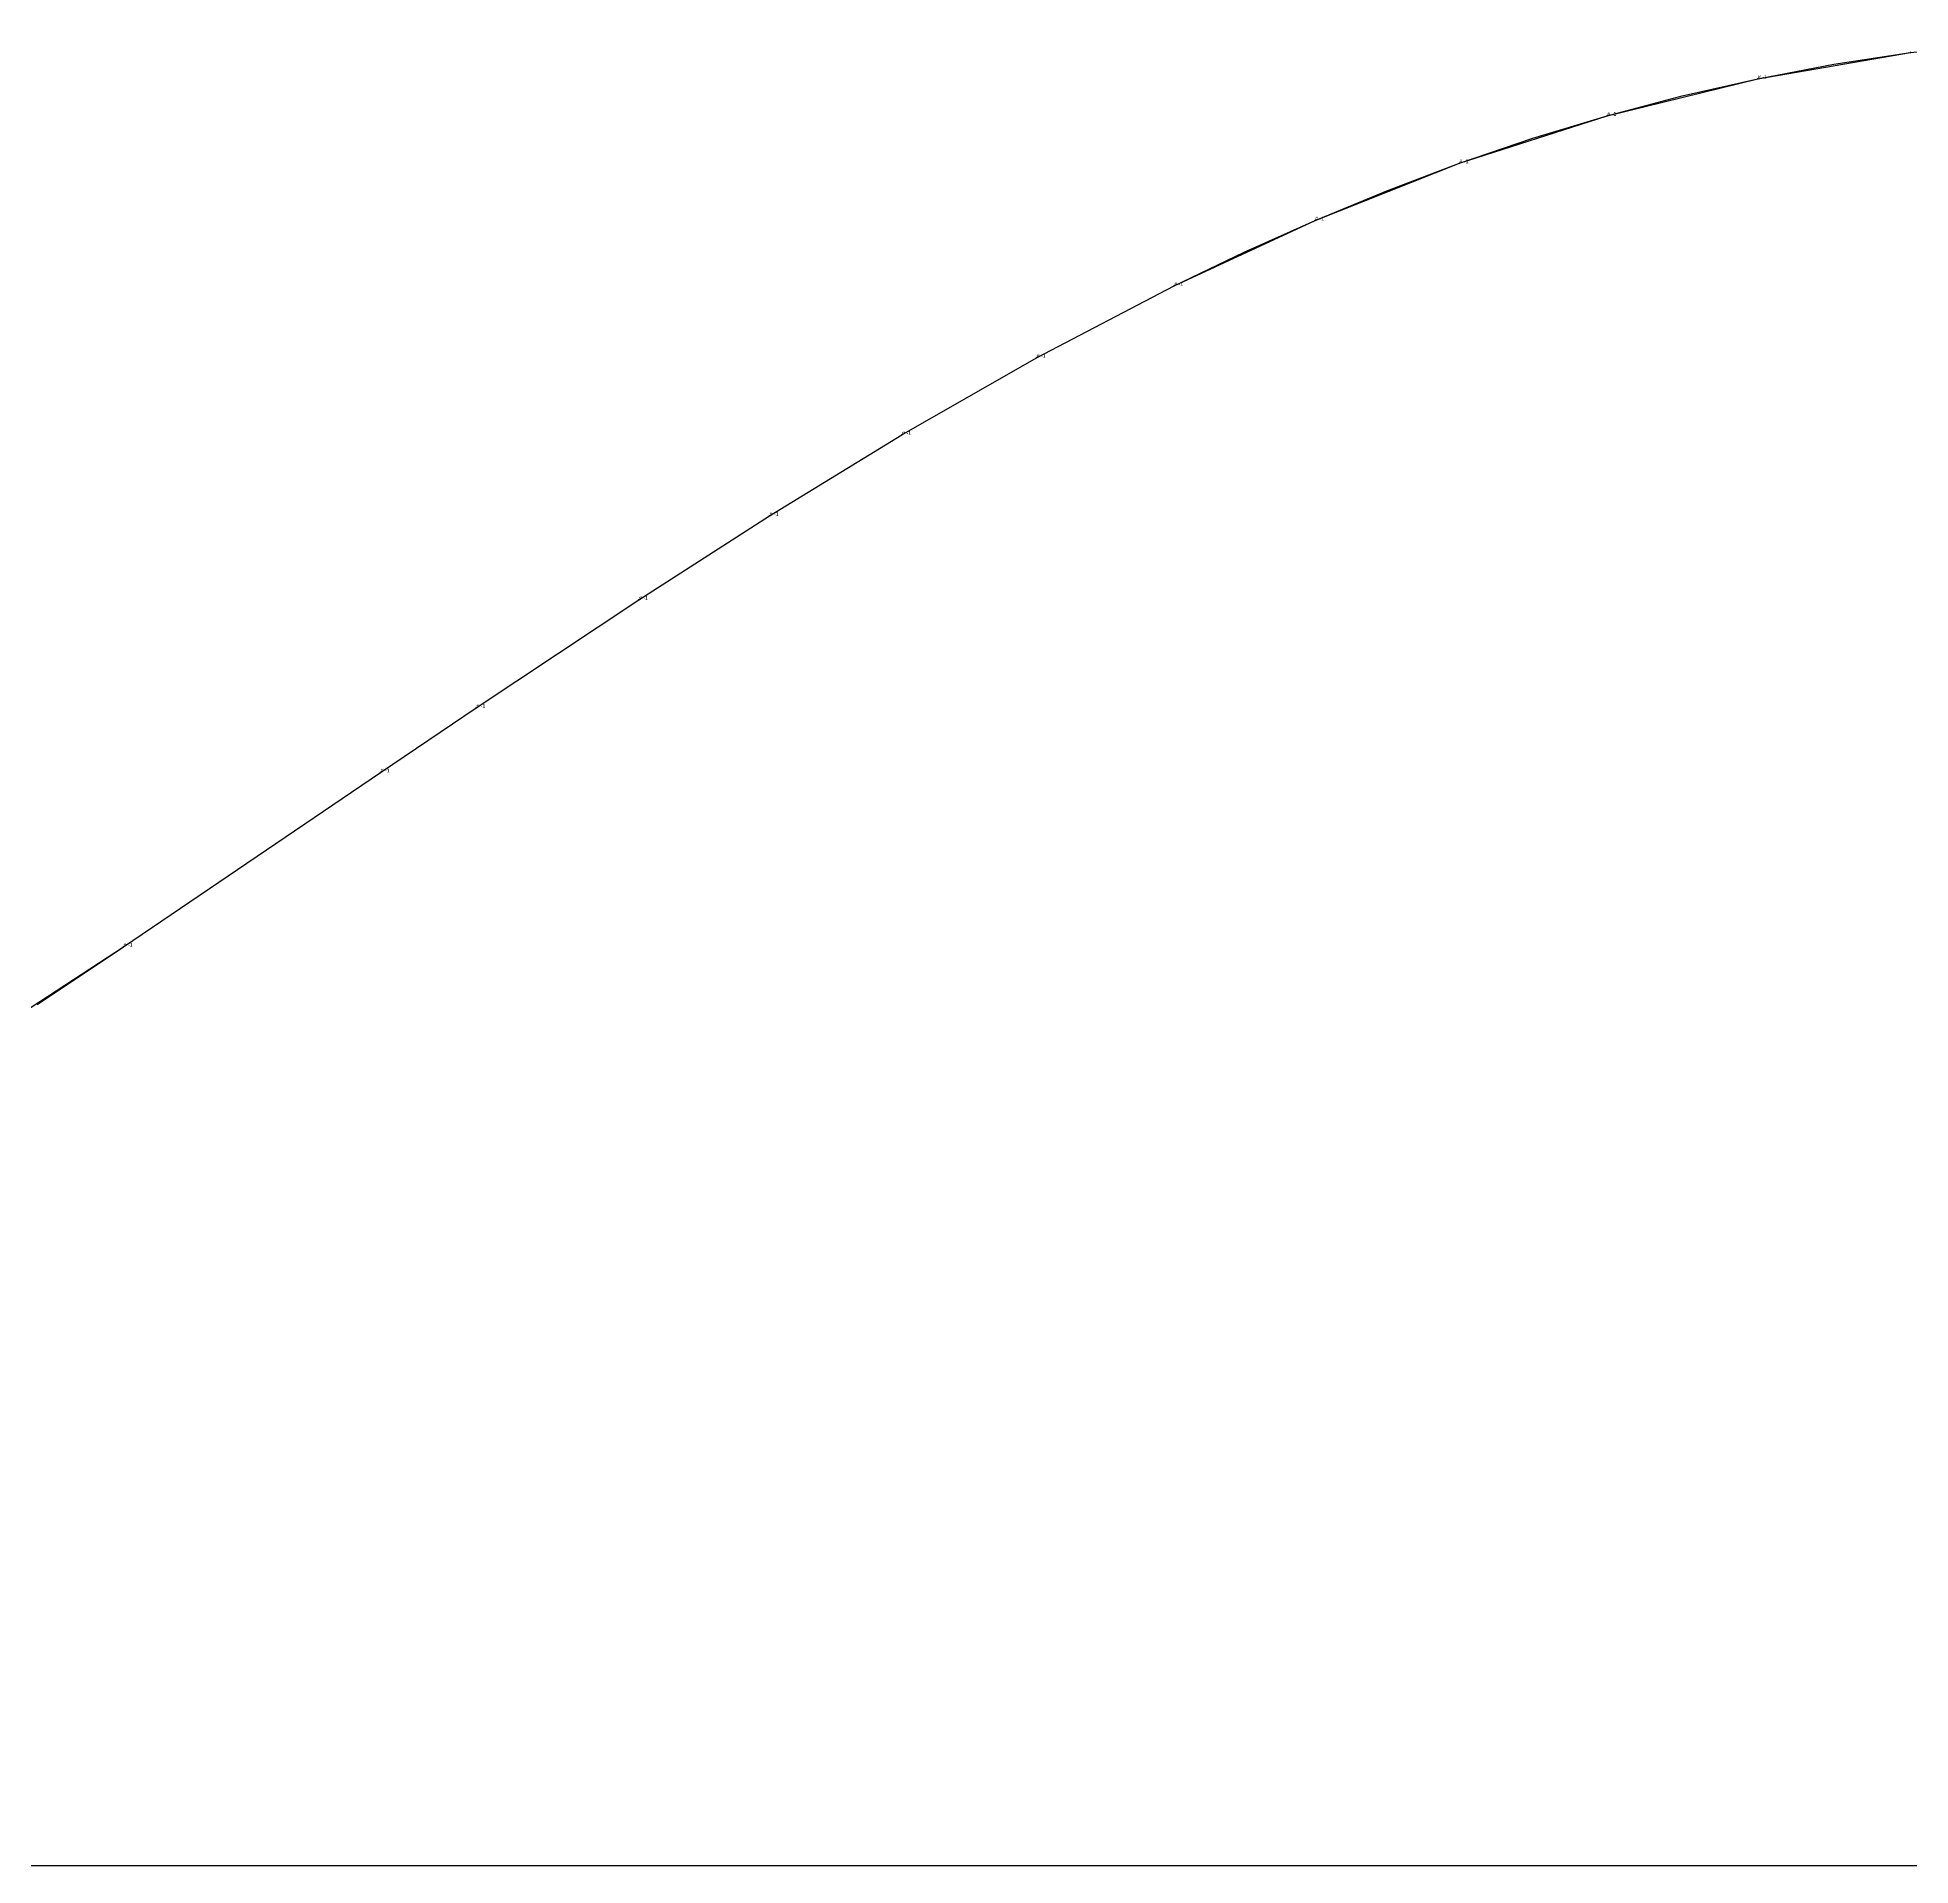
# Model space of a CAD drawing. Extents: x 0 to 900, y 0 to 1459.
# Drawn here: x 531.4 to 653.9, y 1338.8 to 1458.3 of the extents above; entities that cross this region are included whole.
import ezdxf

# ---------------------------------------------------------------- set-up
doc = ezdxf.new("R2010")
doc.units = 0

# ---------------------------------------------------------------- blocks, each defined once
blk = doc.blocks.new('3_M')
at = {"layer": '1'}
blk.add_lwpolyline([(519.979736, 1387.752319), (537.054932, 1398.893188), (553.866455, 1410.286133), (560.116455, 1414.500732), (570.756165, 1421.56311), (579.301025, 1427.056396), (587.958252, 1432.358521), (596.766846, 1437.403442), (605.761047, 1442.10083), (614.974854, 1446.373413), (624.41333, 1450.117798), (634.08136, 1453.215088), (643.929932, 1455.64502), (653.915405, 1457.348633), (664.047119, 1458.338623)], dxfattribs=at)
at = {"layer": '14'}
blk.add_lwpolyline([(519.979736, 1387.752319), (537.054932, 1398.893188), (553.866455, 1410.286133), (560.116455, 1414.500732), (570.756165, 1421.56311), (579.301025, 1427.056396), (587.958252, 1432.358521), (596.766846, 1437.403442), (605.761047, 1442.10083), (614.974854, 1446.373413), (624.41333, 1450.117798), (634.08136, 1453.215088), (643.929932, 1455.64502), (653.915405, 1457.348633), (664.047119, 1458.338623)], dxfattribs=at)
at = {"layer": '3'}
for p in [(653.915405, 1457.348633), (653.915405, 1457.348633), (643.929932, 1455.64502), (643.929932, 1455.64502), (634.08136, 1453.215088), (634.08136, 1453.215088), (624.41333, 1450.117798), (624.41333, 1450.117798), (614.974854, 1446.373413), (614.974854, 1446.373413), (605.761047, 1442.10083), (605.761047, 1442.10083), (596.766846, 1437.403442), (596.766846, 1437.403442), (587.958252, 1432.358521), (587.958252, 1432.358521), (579.301025, 1427.056396), (579.301025, 1427.056396), (570.756165, 1421.56311), (570.756165, 1421.56311), (560.116455, 1414.500732), (560.116455, 1414.500732), (553.866455, 1410.286133), (553.866455, 1410.286133), (537.054932, 1398.893188), (537.054932, 1398.893188)]:
    blk.add_point(p, dxfattribs=at)
at = {"layer": '4'}
blk.add_point((560.116455, 1414.500732, 7), dxfattribs=at)
blk.add_point((560.116455, 1414.500732, 7), dxfattribs=at)
at = {"layer": '8'}
blk.add_lwpolyline([(408.929962, 1338.820312), (899.203369, 1338.816895)], dxfattribs=at)
at = {"layer": '84'}
blk.add_lwpolyline([(531.406433, 1395.111084), (537.054932, 1398.893188), (553.866455, 1410.286133), (560.116455, 1414.500732), (570.756165, 1421.56311), (579.301025, 1427.056396), (587.958252, 1432.358521), (596.766846, 1437.403442), (605.761047, 1442.10083), (610.340576, 1444.296021), (614.974854, 1446.373413), (619.664673, 1448.320068), (624.41333, 1450.117798), (629.220581, 1451.749756), (634.08136, 1453.215088), (638.984619, 1454.514526), (643.929932, 1455.64502), (648.906433, 1456.596558), (653.915405, 1457.348633), (664.047119, 1458.338623)], dxfattribs=at)
at = {"layer": '87'}
blk.add_lwpolyline([(531.406433, 1395.111084), (537.054932, 1398.893188), (553.866455, 1410.286133), (560.116455, 1414.500732), (570.756165, 1421.56311), (579.301025, 1427.056396), (587.958252, 1432.358521), (596.766846, 1437.403442), (605.761047, 1442.10083), (610.340576, 1444.296021), (614.974854, 1446.373413), (619.664673, 1448.320068), (624.41333, 1450.117798), (629.220581, 1451.749756), (634.08136, 1453.215088), (638.984619, 1454.514526), (643.929932, 1455.64502), (648.906433, 1456.596558), (653.915405, 1457.348633), (664.047119, 1458.338623)], dxfattribs=at)
at = {"layer": '1'}
for p in [(643.929932, 1455.64502), (634.08136, 1453.215088), (624.41333, 1450.117798), (614.974854, 1446.373413), (605.761047, 1442.10083), (596.766846, 1437.403442), (587.958252, 1432.358521), (579.301025, 1427.056396), (570.756165, 1421.56311), (560.116455, 1414.500732), (553.866455, 1410.286133), (537.054932, 1398.893188)]:
    blk.add_text('# -1', height=0.25, dxfattribs=at).set_placement(p)
at = {"layer": '14'}
for p in [(643.929932, 1455.64502), (634.08136, 1453.215088), (624.41333, 1450.117798), (614.974854, 1446.373413), (605.761047, 1442.10083), (596.766846, 1437.403442), (587.958252, 1432.358521), (579.301025, 1427.056396), (570.756165, 1421.56311), (560.116455, 1414.500732), (553.866455, 1410.286133), (537.054932, 1398.893188)]:
    blk.add_text('# -1', height=0.25, dxfattribs=at).set_placement(p)

msp = doc.modelspace()

# ---------------------------------------------------------------- block references
at = {"layer": '1'}
msp.add_blockref('3_M', (0, 0), dxfattribs=at)

doc.saveas('drawing.dxf')
